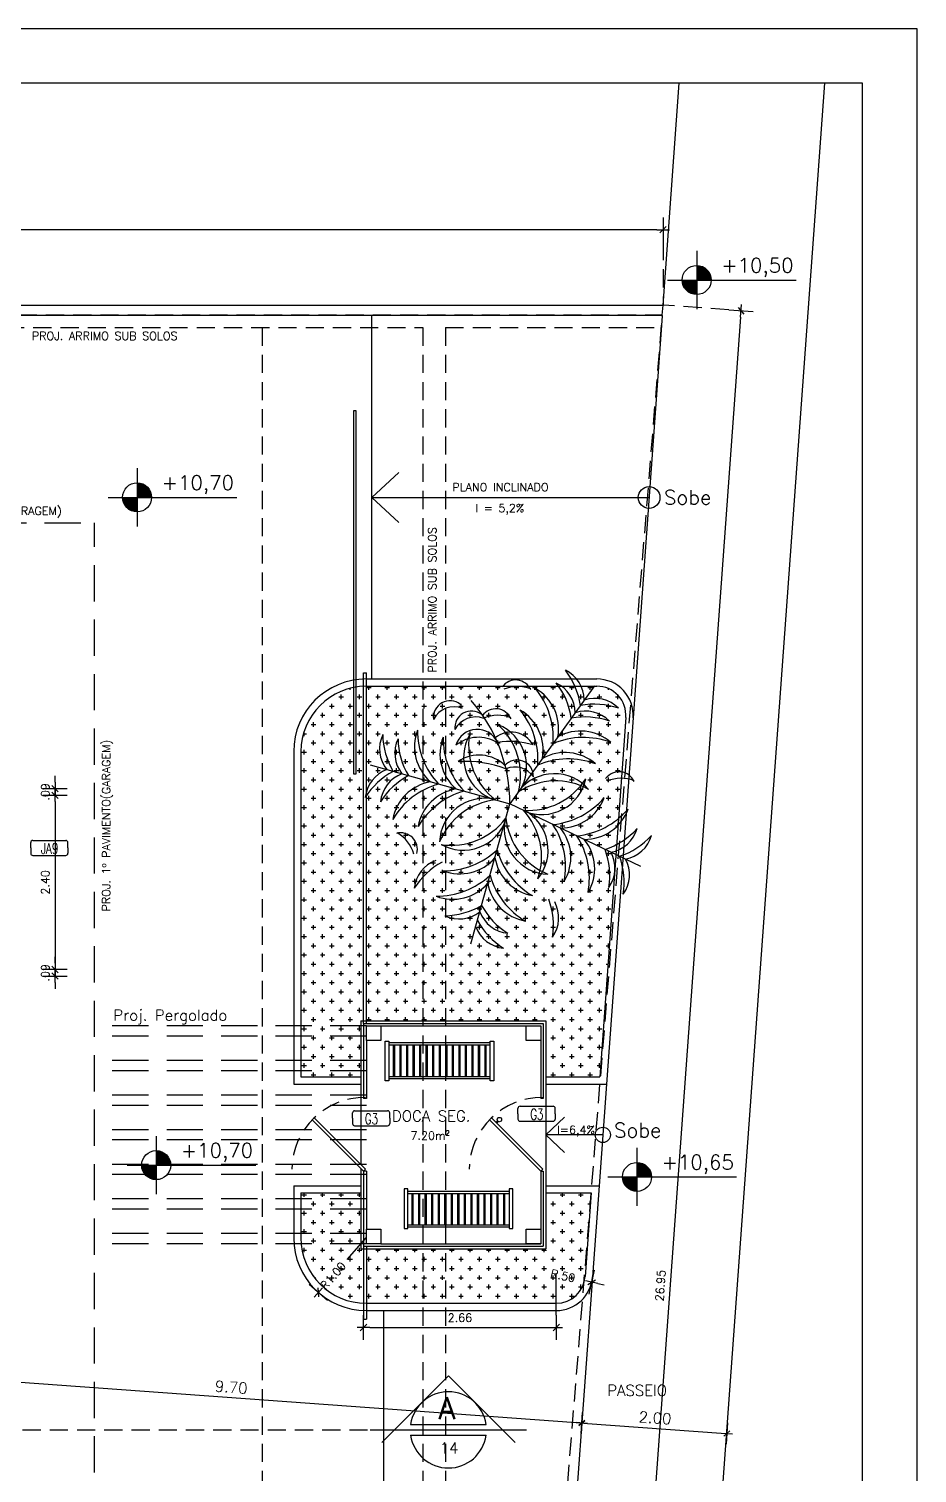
# Model space of a CAD drawing. Header units: millimetres. Extents: x 963.8 to 1035.8, y -131.7 to -87.
# Drawn here: x 1023.53 to 1035.76, y -106.95 to -87.06 of the extents above; entities that cross this region are included whole.
import ezdxf
from ezdxf.enums import TextEntityAlignment as Align

# ---------------------------------------------------------------- set-up
doc = ezdxf.new("R2010")
doc.units = ezdxf.units.MM
doc.linetypes.add('DASHED2', pattern=[0.375, 0.25, -0.125])
doc.linetypes.add('HIDDEN', pattern=[0.375, 0.25, -0.125])
for name, color, linetype in [('CERCADURA', 5, 'Continuous'), ('COTA', 11, 'Continuous'), ('ESQUADRIA', 2, 'Continuous'), ('ESQUADRIA CT', 2, 'Continuous'), ('IND', 1, 'Continuous'), ('IND CORTE', 3, 'Continuous'), ('IND NIVEL', 1, 'Continuous'), ('INDICACOES', 2, 'Continuous'), ('LINHA', 1, 'Continuous'), ('MOBILIA 1', 4, 'Continuous'), ('MOBILIA 2', 11, 'Continuous'), ('PAREDE', 7, 'Continuous'), ('PAREDE 2', 3, 'Continuous'), ('PILAR', 21, 'Continuous'), ('PISO', 1, 'Continuous'), ('PROJECAO', 1, 'DASHED2'), ('TEXTO 1', 3, 'Continuous'), ('TEXTO 2', 2, 'Continuous'), ('VERDE CT', 72, 'Continuous'), ('VERDE PL', 74, 'Continuous')]:
    doc.layers.add(name, color=color, linetype=linetype)
doc.styles.add('ROMANS', font='romans.shx')
doc.dimstyles.new('Copy of TICK75', dxfattribs={"dimtxt": 0.1125, "dimasz": 0.08800000000000001, "dimexe": 0.18, "dimexo": 0.0625, "dimgap": 0.07900000000000001, "dimtad": 1, "dimrnd": 0.005, "dimzin": 4, "dimdsep": 46, "dimtxsty": 'ROMANS', "dimblk1": 'TICK', "dimblk2": 'TICK', "dimsah": 1, "dimcen": 0.09, "dimse1": 1, "dimse2": 1, "dimclrd": 256, "dimclrt": 2, "dimaunit": 1, "dimadec": 0, "dimazin": 0, "dimtfac": 1, "dimtix": 1, "dimtmove": 2, "dimatfit": 3, "dimldrblk": 'TICK', "dimfxl": 1, "dimtolj": 1, "dimtzin": 0, "dimlwd": -1, "dimarcsym": 0})
doc.dimstyles.new('TICK100', dxfattribs={"dimtxt": 0.15, "dimasz": 0.077, "dimexe": 0.18, "dimexo": 0.06, "dimgap": 0.068, "dimtad": 1, "dimrnd": 0.005, "dimzin": 4, "dimdsep": 46, "dimtxsty": 'ROMANS', "dimblk1": 'TICK', "dimblk2": 'TICK', "dimsah": 1, "dimcen": 0.09, "dimse1": 1, "dimse2": 1, "dimclrt": 2, "dimaunit": 1, "dimadec": 0, "dimazin": 0, "dimtfac": 1, "dimtix": 1, "dimtmove": 2, "dimatfit": 3, "dimldrblk": 'TICK', "dimfxl": 1, "dimtolj": 1, "dimtzin": 0, "dimarcsym": 0})

# ---------------------------------------------------------------- blocks, each defined once
blk = doc.blocks.new('IND ESQUADRIAS')
for p, q in [((-0.2265853104265716, 0.2060025103278349), (0.2265853104265716, 0.2060025103278349)), ((-0.2563558479264429, 0.1030012551640027), (-0.2563558479264429, 0.1762319728281909)), ((-0.2563558479264429, 0.1030012551640027), (-0.2563558479264429, 0.02977053749978609)), ((-0.2265853104265716, 1.13686837721616e-13), (0.2265853104265716, -1.4210854715202e-13)), ((0.2563558479265566, 0.1030012551640027), (0.2563558479265566, 0.1762319728281909)), ((0.2563558479265566, 0.1030012551640027), (0.2563558479265566, 0.02977053749978609))]:
    blk.add_line(p, q)
for centre, start, end in [((-0.2265853104265716, 0.1762319728281909), 90.00000000002606, 180), ((0.2265853104265716, 0.1762319728281909), 0, 89.99999999997395), ((-0.2265853104265716, 0.02977053749978609), 180, 269.9999999999739), ((0.2265853104265716, 0.02977053749978609), 270.000000000026, 0)]:
    blk.add_arc(centre, 0.02977053750000018, start, end)
at = {"linetype": 'ByBlock', "style": 'ROMANS', "width": 0.7}
blk.add_attdef('P01', text='', height=0.15, dxfattribs=at).set_placement((0.004060482612999294, -0.02483593413271024), align=Align.BOTTOM_CENTER)
blk = doc.blocks.new('IND NÍVEL')
at = {"layer": 'IND'}
for p, q in [((0, 0.003999999999997783), (0, -0.003999999999997783)), ((-0.003999999999905413, 0), (0.01371109537376469, 0))]:
    blk.add_line(p, q, dxfattribs=at)
blk.add_circle((0, 0), 0.002, dxfattribs=at)
for points in [[(0.0001006992938528128, 0.001997463304356017), (0, 0), (0, 0.002000000000002444), (0, 0)], [(0.0001880341042124201, 0.001991141174194411), (0, 0), (0.0001006992938528128, 0.001997463304356017), (0, 0)], [(0.0003000596784659137, 0.001977362938191618), (0, 0), (0.0001880341042124201, 0.001991141174194411), (0, 0)], [(-0.001999999999952706, -7.105427357601002e-15), (0, 0), (-0.001913138941290526, -0.0005830089119811532), (0, 0)], [(-0.001913138941290526, -0.0005830089119811532), (0, 0), (-0.001694043915904331, -0.001063115803134451), (0, 0)], [(-0.001694043915904331, -0.001063115803134451), (0, 0), (-0.001388999061418872, -0.001438986312301438), (0, 0)], [(-0.001388999061418872, -0.001438986312301438), (0, 0), (-0.001146908882674325, -0.001638474905078624), (0, 0)], [(-0.001146908882674325, -0.001638474905078624), (0, 0), (-0.0008994846402856638, -0.001786316708262348), (0, 0)], [(-0.0008994846402856638, -0.001786316708262348), (0, 0), (-0.0006948571481188992, -0.001875412899572382), (0, 0)], [(-0.0006948571481188992, -0.001875412899572382), (0, 0), (-0.0004543213194665441, -0.001947714593761418), (0, 0)], [(-0.0004543213194665441, -0.001947714593761418), (0, 0), (-0.0003000596784659137, -0.001977362938191618), (0, 0)], [(-0.0003000596784659137, -0.001977362938191618), (0, 0), (-0.0001880341042124201, -0.001991141174194411), (0, 0)], [(-0.0001880341042124201, -0.001991141174194411), (0, 0), (-0.0001006992933980655, -0.001997463304356017), (0, 0)], [(-0.0001006992933980655, -0.001997463304356017), (0, 0), (0, -0.002000000000002444), (0, 0)], [(0.0004543213194665441, 0.001947714593761418), (0, 0), (0.0003000596784659137, 0.001977362938191618), (0, 0)], [(0.0006948571481188992, 0.001875412899572382), (0, 0), (0.0004543213194665441, 0.001947714593761418), (0, 0)], [(0.0008994846402856638, 0.001786316708262348), (0, 0), (0.0006948571481188992, 0.001875412899572382), (0, 0)], [(0.001146908882674325, 0.001638474905078624), (0, 0), (0.0008994846402856638, 0.001786316708262348), (0, 0)], [(0.001388999061418872, 0.001438986312301438), (0, 0), (0.001146908882674325, 0.001638474905078624), (0, 0)], [(0.001694043915904331, 0.001063115803134451), (0, 0), (0.001388999061418872, 0.001438986312301438), (0, 0)], [(0.001913138941290526, 0.0005830089119811532), (0, 0), (0.001694043915904331, 0.001063115803134451), (0, 0)], [(0.001999999999952706, 7.105427357601002e-15), (0, 0), (0.001913138941290526, 0.0005830089119811532), (0, 0)]]:
    blk.add_solid(points, dxfattribs=at)
at = {"layer": 'IND', "color": 3, "style": 'ROMANS'}
blk.add_attdef('+0,00', (0.003401044765723782, 0.001029426192253879), '', height=0.002, dxfattribs=at)
blk = doc.blocks.new('TICK')
at = {"layer": 'COTA'}
for p, q in [((-1, 0), (1, 0)), ((0, 1.907592907288972), (0, -1.907600000000002))]:
    blk.add_line(p, q, dxfattribs=at)
at = {"layer": 'COTA', "color": 2}
blk.add_line((0.5, 0.5), (-0.5, -0.5), dxfattribs=at)
blk = doc.blocks.new('*D62')
at = {"layer": 'COTA'}
blk.add_line((1028.222534529937, -104.9489065307858), (1030.700254241043, -104.9489065307858), dxfattribs=at)
at = {"layer": 'Defpoints', "color": 0}
for p in [(1030.788254241043, -104.9489065307858), (1028.134534529937, -105.9481600414109), (1030.788254241043, -105.9489065307858)]:
    blk.add_point(p, dxfattribs=at)
at = {"layer": 'COTA', "xscale": 0.08800000000000001, "yscale": 0.08800000000000001, "zscale": 0.08800000000000001, "rotation": 180}
blk.add_blockref('TICK', (1028.134534529937, -104.9489065307858), dxfattribs=at)
at = {"layer": 'COTA', "xscale": 0.08800000000000001, "yscale": 0.08800000000000001, "zscale": 0.08800000000000001}
blk.add_blockref('TICK', (1030.788254241043, -104.9489065307858), dxfattribs=at)
at = {"layer": 'COTA', "color": 2, "insert": (1029.46139438549, -104.8136565307858), "char_height": 0.1125, "attachment_point": 5, "style": 'ROMANS'}
blk.add_mtext('\\A1;2.66', dxfattribs=at)
blk = doc.blocks.new('*D135')
at = {"layer": 'COTA'}
blk.add_line((1031.362064506672, -104.3435155763486), (1031.447940872957, -104.3627314477513), dxfattribs=at)
at = {"layer": 'Defpoints', "color": 0}
for p in [(1030.788254241043, -104.2151186174303), (1031.276188140388, -104.3242997049459)]:
    blk.add_point(p, dxfattribs=at)
at = {"layer": 'COTA', "xscale": 0.08800000000000001, "yscale": 0.08800000000000001, "zscale": 0.08800000000000001, "rotation": 167.3871461497897}
blk.add_blockref('TICK', (1031.276188140388, -104.3242997049459), dxfattribs=at)
at = {"layer": 'COTA', "color": 2, "insert": (1030.880670408957, -104.2357978482244), "char_height": 0.1125, "attachment_point": 5, "rotation": 347.38714614978977, "style": 'ROMANS'}
blk.add_mtext('\\A1;R.50', dxfattribs=at)
blk = doc.blocks.new('*D134')
at = {"layer": 'COTA'}
blk.add_line((1027.91066177448, -104.0139187037354), (1028.173166401538, -103.7151186174303), dxfattribs=at)
at = {"layer": 'Defpoints', "color": 0}
for p in [(1028.173166401538, -103.7151186174303), (1027.513161417025, -104.4663798372584)]:
    blk.add_point(p, dxfattribs=at)
at = {"layer": 'COTA', "xscale": 0.08800000000000001, "yscale": 0.08800000000000001, "zscale": 0.08800000000000001, "rotation": 228.6997470599028}
blk.add_blockref('TICK', (1027.513161417025, -104.4663798372584), dxfattribs=at)
at = {"layer": 'COTA', "color": 2, "insert": (1027.71532387067, -104.2362651940466), "char_height": 0.1125, "attachment_point": 5, "rotation": 48.69974705990285, "style": 'ROMANS'}
blk.add_mtext('\\A1;R1.00', dxfattribs=at)
blk = doc.blocks.new('IND CORTE')
at = {"layer": 'IND CORTE', "color": 2}
for p, q in [((-0.01223641295382549, -0.002336918017165956), (0, 0.009899494936629338)), ((0.01223641295382549, -0.002336918017165956), (0, 0.009899494936629338)), ((-0.006928203230472718, 0.0009999999999976694), (0.006928203230017971, 0.0009999999999976694)), ((-0.006928203230472718, -0.001000000000002998), (0.006928203230017971, -0.001000000000002998))]:
    blk.add_line(p, q, dxfattribs=at)
at = {"layer": 'IND CORTE', "color": 7}
blk.add_line((-0.0143468238998139, 0), (0.0143468238998139, 1.77635683940025e-15), dxfattribs=at)
at = {"layer": 'IND CORTE', "color": 2}
for start, end in [(8.213210701578635, 171.7867892984214), (188.2132107015786, 351.786789298451)]:
    blk.add_arc((0, 0), 0.006999999999999998, start, end, dxfattribs=at)
at = {"layer": 'IND CORTE', "color": 7, "style": 'ROMANS'}
blk.add_attdef('A', text='', height=0.004, dxfattribs=at).set_placement((-0.0002638541395754146, 0.003983850563503921), align=Align.MIDDLE)
at = {"layer": 'IND CORTE', "style": 'ROMANS'}
blk.add_attdef('00/00', text='', height=0.002, dxfattribs=at).set_placement((0.0001095410193556745, -0.003320245139761369), align=Align.MIDDLE)
blk = doc.blocks.new('*D120')
at = {"layer": 'COTA'}
for p, q in [((1023.888626574424, -99.92876456618126), (1023.888626574424, -99.84076456618126)), ((1023.888626574424, -100.0167645661813), (1023.888626574424, -100.1067645661813)), ((1023.888626574424, -100.1947645661813), (1023.888626574424, -100.2827645661813))]:
    blk.add_line(p, q, dxfattribs=at)
at = {"layer": 'Defpoints', "color": 0}
for p in [(1023.393166401526, -100.0167645661813), (1023.483166401526, -100.1067645661813), (1023.888626574424, -100.1067645661813)]:
    blk.add_point(p, dxfattribs=at)
at = {"layer": 'COTA', "xscale": 0.08800000000000001, "yscale": 0.08800000000000001, "zscale": 0.08800000000000001}
for p, rotation in [((1023.888626574424, -100.0167645661813), 270), ((1023.888626574424, -100.1067645661813), 90)]:
    blk.add_blockref('TICK', p, dxfattribs=dict(at, rotation=rotation))
at = {"layer": 'COTA', "color": 2, "insert": (1023.753376574424, -100.0617645661813), "char_height": 0.1125, "attachment_point": 5, "rotation": 90, "style": 'ROMANS'}
blk.add_mtext('\\A1;.09', dxfattribs=at)
blk = doc.blocks.new('*D119')
at = {"layer": 'COTA'}
blk.add_line((1023.888626574424, -97.70476456618121), (1023.888626574424, -99.92876456618126), dxfattribs=at)
at = {"layer": 'Defpoints', "color": 0}
for p in [(1023.253166401526, -97.61676456618122), (1023.393166401526, -100.0167645661813), (1023.888626574424, -100.0167645661813)]:
    blk.add_point(p, dxfattribs=at)
at = {"layer": 'COTA', "xscale": 0.08800000000000001, "yscale": 0.08800000000000001, "zscale": 0.08800000000000001}
for p, rotation in [((1023.888626574424, -97.61676456618122), 90), ((1023.888626574424, -100.0167645661813), 270)]:
    blk.add_blockref('TICK', p, dxfattribs=dict(at, rotation=rotation))
at = {"layer": 'COTA', "color": 2, "insert": (1023.753376574424, -98.81676456618123), "char_height": 0.1125, "attachment_point": 5, "rotation": 90, "style": 'ROMANS'}
blk.add_mtext('\\A1;2.40', dxfattribs=at)
blk = doc.blocks.new('*D118')
at = {"layer": 'COTA'}
for p, q in [((1023.888626574424, -97.4387645661813), (1023.888626574424, -97.35076456618131)), ((1023.888626574424, -97.5267645661813), (1023.888626574424, -97.61676456618122)), ((1023.888626574424, -97.70476456618121), (1023.888626574424, -97.7927645661812))]:
    blk.add_line(p, q, dxfattribs=at)
at = {"layer": 'Defpoints', "color": 0}
for p in [(1023.253166401526, -97.5267645661813), (1023.253166401526, -97.61676456618122), (1023.888626574424, -97.61676456618122)]:
    blk.add_point(p, dxfattribs=at)
at = {"layer": 'COTA', "xscale": 0.08800000000000001, "yscale": 0.08800000000000001, "zscale": 0.08800000000000001}
for p, rotation in [((1023.888626574424, -97.5267645661813), 270), ((1023.888626574424, -97.61676456618122), 90)]:
    blk.add_blockref('TICK', p, dxfattribs=dict(at, rotation=rotation))
at = {"layer": 'COTA', "color": 2, "insert": (1023.753376574424, -97.57176456618126), "char_height": 0.1125, "attachment_point": 5, "rotation": 90, "style": 'ROMANS'}
blk.add_mtext('\\A1;.09', dxfattribs=at)
blk = doc.blocks.new('*D55')
at = {"layer": 'COTA', "color": 0, "lineweight": -2}
blk.add_line((1031.217631413905, -106.26999738209), (1033.058788473287, -106.403626281157), dxfattribs=at)
at = {"layer": 'Defpoints', "color": 0}
for p in [(1031.22426780988, -105.1148531851747), (1033.219020853631, -105.2596298905561), (1033.135586465471, -106.4092001843142)]:
    blk.add_point(p, dxfattribs=at)
at = {"layer": 'COTA', "color": 0, "lineweight": -2, "xscale": 0.077, "yscale": 0.077, "zscale": 0.077}
for p, rotation in [((1031.14083342172, -106.2644234789328), 175.8488220947912), ((1033.135586465471, -106.4092001843142), 355.8488220947913)]:
    blk.add_blockref('TICK', p, dxfattribs=dict(at, rotation=rotation))
at = {"layer": 'COTA', "color": 2, "insert": (1032.148561478031, -106.1941869889948), "char_height": 0.15, "attachment_point": 5, "rotation": 355.8488220947912, "style": 'ROMANS'}
blk.add_mtext('\\A1;2.00', dxfattribs=at)
blk = doc.blocks.new('ARBUSTO PL3')
at = {"layer": 'VERDE CT'}
for p in [(-0.4073850827223567, 0.2871245589964673), (0.4117669616285156, 0.2871245589141509), (-0.2845972786857942, -0.4092396814001589), (0.3557443300051943, -0.3532170497768376)]:
    blk.add_line(p, (0.0021909394119177, 0.0003363408164354), dxfattribs=at)
for centre, radius, start, end in [((-0.09300323523584099, 0.3501779024192047), 0.0570069581103452, 32.05774517751076, 167.8532526094817), ((0.1434604051243298, 0.34209288053653), 0.0575199664874456, 4.742002631902338, 123.7475284924324), ((-0.2491591427682067, 0.2898898623772474), 0.1154047050699515, 135.3756725120831, 198.7100302590646), ((-0.0847887902595659, 0.2890531475824929), 0.2597574039127744, 161.6206437287933, 190.9237185790841), ((-0.093479624521919, 0.3042596903540087), 0.08004373110491901, 50.18449070549332, 133.6539629962757), ((-0.0353934749636977, 0.2925681421470614), 0.0570069581103452, 32.05774517751076, 167.8532526094817), ((-0.5069183930568358, 0.1808493348888227), 0.5401640986343956, 340.4772105697523, 21.65850140955024), ((0.1205616475342168, 0.2548356160902152), 0.1250768517105466, 49.61802148745193, 93.21064148410632), ((0.0888557566393189, 0.288832643420573), 0.2597574039127744, 349.0762814209158, 18.37935627120671), ((0.2532261091479597, 0.289669358215324), 0.1154047050699515, 341.2899697409353, 44.62432748791685), ((-0.2045138457881563, 0.2586288888440684), 0.1154047050699515, 135.3756725120831, 198.7100302590646), ((-0.0401434932795155, 0.2577921740493174), 0.2597574039127744, 161.6206437287933, 190.9237185790841), ((-0.0912345581315606, 0.2422380445717707), 0.1598380086826924, 139.6062853110746, 209.7510939708702), ((0.0387610553044908, 0.254014763574709), 0.2679474959606237, 159.9634319681553, 203.6288054538419), ((-0.0358698641674664, 0.246649929999549), 0.08004373110491901, 50.18449070549332, 133.6539629962757), ((0.0459669646384526, 0.2711885601382633), 0.0575199664874456, 4.742002631902338, 123.7475284924324), ((0.0230682068836927, 0.1839312956919485), 0.1250768517105466, 49.61802148745193, 93.21064148410632), ((-0.034379176480698, 0.254014763574709), 0.2679474959606237, 336.371194546158, 20.03656803184487), ((0.0956164370376769, 0.2422380444894507), 0.1598380086826924, 330.2489060291298, 40.39371468892531), ((0.2088957246942726, 0.2586288887617485), 0.1154047050699515, 341.2899697409353, 44.62432748791685), ((0.0445253721856176, 0.2577921739669975), 0.2597574039127744, 349.0762814209158, 18.37935627120671), ((-0.355867159198425, 0.1374950213972568), 0.1154047050699515, 91.28996974093504, 154.6243274879166), ((-0.0167317349506675, 0.1900706060905293), 0.1598380086826924, 139.6062853110746, 209.7510939708702), ((0.1132638785677074, 0.201847325175784), 0.2679474959606237, 159.9634319681553, 203.6288054538419), ((-0.0441089770685608, 0.2078540277595167), 0.0765703621473515, 3.874418701455583, 143.9762644791898), ((-0.0651566551971996, 0.1348113988558488), 0.124951845192461, 38.75363556740096, 109.0970476132448), ((0.0524295872162668, 0.1536236953966146), 0.1558132994469489, 131.365422991438, 231.5740615487346), ((0.1572289415471317, 0.1592148563134899), 0.2357261270456761, 151.8122114626894, 213.3335393568929), ((-0.1528470626410154, 0.1592148562311735), 0.2357261270456761, 326.6664606431073, 28.18778853731057), ((-0.0480477083101647, 0.1536236953142946), 0.1558132994469489, 308.4259384512653, 48.63457700856202), ((-0.1088819997439145, 0.201847325175784), 0.2679474959606237, 336.371194546158, 20.03656803184487), ((0.0211136137744603, 0.1900706060905293), 0.1598380086826924, 330.2489060291298, 40.39371468892531), ((0.3599341255781638, 0.1372745172353369), 0.1154047050699515, 25.37567251208337, 88.71003025906496), ((-0.2988629329885839, -0.0166764127212744), 0.2597574039127744, 99.076281420916, 128.3793562712068), ((-0.3112218622183605, 0.1062340478640777), 0.1154047050699515, 91.28996974093504, 154.6243274879166), ((-0.2542176359262243, -0.0479373861721335), 0.2597574039127744, 99.076281420916, 128.3793562712068), ((-0.0851363303735724, 0.0720693767516387), 0.1295146794314253, 26.44767172997056, 104.3672288479793), ((0.0590216866414011, 0.1502396971884856), 0.086909954954043, 9.986538139119041, 109.4033874630822), ((-0.0073144698727674, -0.0332305585801223), 0.2500027958671817, 52.57586696543067, 80.8941657849367), ((0.2585995148323263, -0.0479373862544499), 0.2597574039127744, 51.62064372879316, 80.92371857908401), ((0.3156037411244767, 0.1062340477817614), 0.1154047050699515, 25.37567251208337, 88.71003025906496), ((0.3029298993683369, -0.016896916718558), 0.2597574039127744, 51.62064372879316, 80.92371857908401), ((-0.2570757086364637, 0.0053923361151291), 0.1598380086826924, 80.24890602912984, 150.3937146889253), ((-0.2397825750823586, -0.2066810837789674), 0.4223717560477616, 50.40074005163095, 73.1390389575014), ((0.26145758754258, 0.0053923360328092), 0.1598380086826924, 29.60628531107472, 99.75109397087016), ((-0.2236810862941922, -0.1207914578134606), 0.2679474959606237, 86.3711945461583, 130.036568031845), ((-0.1825728853732613, -0.0467751024484322), 0.1598380086826924, 80.24890602912984, 150.3937146889253), ((0.0569999894108406, 0.0816523610976177), 0.056279160345553, 339.2257495074277, 120.1278829095669), ((0.0344350972580259, 0.0409253028534771), 0.0780000291754034, 15.43977427428508, 93.66942618099837), ((0.1869547642793634, -0.0467751023661123), 0.1598380086826924, 29.60628531107472, 99.75109397087016), ((0.2280629651179851, -0.1207914578134606), 0.2679474959606237, 49.96343196815496, 93.62880545384171), ((-0.1491782629486664, -0.172958896294702), 0.2679474959606237, 86.3711945461583, 130.036568031845), ((-0.1246694270098487, -0.09929990875032499), 0.1558132994469489, 58.42593845126595, 158.6345770085622), ((0.129051305915965, -0.099299908832645), 0.1558132994469489, 21.36542299143779, 121.574061548734), ((0.153560141937092, -0.172958896294702), 0.2679474959606237, 49.96343196815496, 93.62880545384171), ((-0.4047659449415164, -0.0225738945459035), 0.0575199664874456, 326.2524715075679, 85.25799736809768), ((-0.4920232094701476, -0.0454726522183329), 0.1250768517105466, 356.7893585158939, 40.38197851254776), ((-0.0940799094906027, -0.1996913783936129), 0.2357261270456761, 76.66646064310682, 138.1877885373106), ((0.0984617883143955, -0.1996913783936129), 0.2357261270456761, 41.81221146268937, 103.3335393568932), ((-0.1566875760028381, 0.1553743428693579), 0.2357261270456761, 241.8122114626895, 303.3335393568933), ((-0.1510964151682828, 0.050574988456173), 0.1558132994469489, 221.3654229914377, 321.5740615487342), ((0.1018271889786604, -0.1265240257699496), 0.1558132994469489, 148.4259384512658, 248.6345770085625), ((0.2022186586219448, -0.0959345080860565), 0.2357261270456761, 166.6664606431067, 228.1877885373103), ((-0.1780806517532483, -0.1292063864577599), 0.2357261270456761, 321.8122114626897, 23.33353935689304), ((-0.0739025401584286, -0.1418983848622055), 0.1558132994469489, 301.3654229914375, 41.57406154873427), ((0.1317336666860882, 0.1806079319815765), 0.2357261270456761, 246.6664606431067, 308.1877885373105), ((0.1444256650905373, 0.0764298203867639), 0.1558132994469489, 228.4259384512655, 328.6345770085624), ((0.3738994463775356, -0.0744700018238724), 0.0575199664874456, 4.742002631902338, 123.7475284924324), ((0.3510006887874226, -0.1617272662701872), 0.1250768517105466, 49.61802148745193, 93.21064148410632), ((-0.3006261793232738, -0.2135934953838259), 0.1154047050699515, 91.28996974093504, 154.6243274879166), ((0.1813529057185548, 0.1447138475878269), 0.2679474959606237, 256.371194546158, 300.0365680318448), ((0.1923286028744258, 0.0146481537385448), 0.1598380086826924, 250.24890602913, 320.3937146889253), ((-0.2436219530311234, -0.3677649294200371), 0.2597574039127744, 99.076281420916, 128.3793562712068), ((-0.1993200449474557, 0.1114092799722464), 0.2679474959606237, 249.9634319681551, 293.6288054538422), ((-0.1875433258621939, -0.0185863335461285), 0.1598380086826924, 229.6062853110751, 299.7510939708698), ((0.1754861765230373, -0.1510328617087602), 0.2679474959606237, 176.3711945461581, 220.0365680318449), ((-0.142186567359488, -0.1788256254902159), 0.2679474959606237, 329.9634319681552, 13.62880545384206), ((-0.012120873510213, -0.1898013226460975), 0.1598380086826924, 309.6062853110751, 19.75109397086988), ((0.0493023825944476, -0.1844274840510351), 0.1598380086826924, 170.2489060291299, 240.393714688925), ((-0.0778743900972359, -0.2431378027524644), 0.2679474959606237, 329.9634319681552, 13.62880545384206), ((0.2456650829807927, 0.0804016703255783), 0.2679474959606237, 256.371194546158, 300.0365680318448), ((0.2566407801366779, -0.0496640235237038), 0.1598380086826924, 250.24890602913, 320.3937146889253), ((-0.2514874833463807, 0.0369064567090369), 0.2679474959606237, 249.9634319681551, 293.6288054538422), ((-0.2397107643434424, -0.0930891568916579), 0.1598380086826924, 229.6062853110751, 299.7510939708698), ((-0.0028650558044774, -0.2589303073142446), 0.1598380086826924, 170.2489060291299, 240.393714688925), ((0.1233187380417888, -0.2255356848896532), 0.2679474959606237, 176.3711945461581, 220.0365680318449), ((0.0521913037520392, -0.2541134999083461), 0.1598380086826924, 309.6062853110751, 19.75109397086988), ((0.2630867370932748, 0.0033517994902432), 0.2597574039127744, 269.0762814209155, 298.3793562712069), ((0.2924533525254134, -0.1583761039967264), 0.1154047050699515, 261.2899697409351, 324.6243274879167), ((-0.2552648937386692, -0.0419980919572858), 0.2597574039127744, 251.6206437287931, 280.923718579084), ((-0.2561016085334131, -0.2063684444659302), 0.1154047050699515, 225.3756725120835, 288.7100302590648), ((0.0504646664004724, -0.2560722346863109), 0.2597574039127744, 189.0762814209158, 218.3793562712071), ((-0.0008245193442207, -0.2605594569472593), 0.2597574039127744, 331.6206437287933, 0.9237185790842308), ((0.1609033842250653, -0.289926072297078), 0.1154047050699515, 305.3756725120835, 8.710030259064675), ((0.0381196918934563, -0.2995036681849363), 0.2597574039127744, 331.6206437287933, 0.9237185790842308), ((0.3020309483309518, -0.0355924117474338), 0.2597574039127744, 269.0762814209155, 298.3793562712069), ((0.3313975638453996, -0.1973203153167198), 0.1154047050699515, 261.2899697409351, 324.6243274879167), ((0.0198639349383711, -0.2997746082127719), 0.2597574039127744, 189.0762814209158, 218.3793562712071), ((-0.1037067675534331, -0.3130764608961414), 0.1154047050699515, 181.2899697409352, 244.6243274879163), ((0.1998475955450516, -0.3288702836170714), 0.1154047050699515, 305.3756725120835, 8.710030259064675), ((-0.1343074990978295, -0.3567788345049188), 0.1154047050699515, 181.2899697409352, 244.6243274879163), ((-0.2406391879640495, -0.3575403102603616), 0.2597574039127744, 331.6206437287933, 0.9237185790842308), ((-0.0789112843947635, -0.3869069256101802), 0.1154047050699515, 305.3756725120835, 8.710030259064675)]:
    blk.add_arc(centre, radius, start, end, dxfattribs=at)
blk = doc.blocks.new('*D29')
at = {"layer": 'COTA', "color": 0, "lineweight": -2}
blk.add_line((1021.541991598531, -105.567751427728), (1031.064035429534, -106.2588495757755), dxfattribs=at)
at = {"layer": 'Defpoints', "color": 0}
for p in [(1021.493166401526, -105.1767645661807), (1031.168806216899, -105.8790105205427), (1031.140833421719, -106.2644234789327)]:
    blk.add_point(p, dxfattribs=at)
at = {"layer": 'COTA', "color": 0, "lineweight": -2, "xscale": 0.077, "yscale": 0.077, "zscale": 0.077}
for p, rotation in [((1021.465193606346, -105.5621775245708), 175.8488220947964), ((1031.140833421719, -106.2644234789327), 355.8488220947965)]:
    blk.add_blockref('TICK', p, dxfattribs=dict(at, rotation=rotation))
at = {"layer": 'COTA', "color": 2, "insert": (1026.313365048467, -105.7706756591231), "char_height": 0.15, "attachment_point": 5, "rotation": 355.84882209479645, "style": 'ROMANS'}
blk.add_mtext('\\A1;9.70', dxfattribs=at)
blk = doc.blocks.new('P100')
at = {"layer": 'ESQUADRIA CT'}
for p, q in [((-0.7344716156122786, 0.6794745755120744), (-0.7069730955622617, 0.7069730955621338)), ((-0.02749852005013054, -0.02749852005007369), (-0.7344716156122786, 0.6794745755120744)), ((-0.7069730955622617, 0.7069730955621338), (0, 0)), ((0, 0), (-0.02749852005013054, -0.02749852005007369))]:
    blk.add_line(p, q, dxfattribs=at)
at = {"layer": 'ESQUADRIA CT', "color": 1, "linetype": 'HIDDEN'}
blk.add_arc((-0.01374926002506527, -0.01374926002502264), 1, 89.21220060659739, 179.2122006065925, dxfattribs=at)
blk = doc.blocks.new('CADEIRA TRAMONTINA')
at = {"layer": 'MOBILIA 1', "color": 11}
for p, q in [((-0.6374999999998181, -0.0300000000000011), (-0.6374999999998181, -0.4650000000000034)), ((-0.6224999999997181, -0.0300000000000011), (-0.6224999999997181, -0.4650000000000034)), ((-0.5474999999996726, -0.0300000000000011), (-0.5474999999996726, -0.4650000000000034)), ((-0.5324999999995726, -0.0300000000000011), (-0.5324999999995726, -0.4650000000000034)), ((-0.4574999999992997, -0.0300000000000011), (-0.4574999999992997, -0.4650000000000034)), ((-0.4424999999991997, -0.0300000000000011), (-0.4424999999991997, -0.4650000000000034)), ((-0.3674999999991542, -0.0300000000000011), (-0.3674999999991542, -0.4650000000000034)), ((-0.3524999999990541, -0.0300000000000011), (-0.3524999999990541, -0.4650000000000034)), ((-0.2774999999990086, -0.0300000000000011), (-0.2774999999990086, -0.4650000000000034)), ((-0.2624999999989086, -0.0300000000000011), (-0.2624999999989086, -0.4650000000000034)), ((-0.1874999999986357, -0.0300000000000011), (-0.1874999999986357, -0.4650000000000034)), ((-0.1724999999985357, -0.0300000000000011), (-0.1724999999985357, -0.4650000000000034)), ((-0.0974999999982629, -0.0300000000000011), (-0.0974999999982629, -0.4650000000000034)), ((-0.0824999999981628, -0.0300000000000011), (-0.0824999999981628, -0.4650000000000034)), ((-0.0074999999981173, -0.0300000000000011), (-0.0074999999981173, -0.4650000000000034)), ((0.0075000000019827, -0.0300000000000011), (0.0075000000019827, -0.4650000000000034)), ((0.0825000000020282, -0.0300000000000011), (0.0825000000020282, -0.4650000000000034)), ((0.0975000000021282, -0.0300000000000011), (0.0975000000021282, -0.4650000000000034)), ((0.1725000000024011, -0.0300000000000011), (0.1725000000024011, -0.4650000000000034)), ((0.1875000000025011, -0.0300000000000011), (0.1875000000025011, -0.4650000000000034)), ((0.2625000000025466, -0.0300000000000011), (0.2625000000025466, -0.4650000000000034)), ((0.2775000000026466, -0.0300000000000011), (0.2775000000026466, -0.4650000000000034)), ((0.3525000000026921, -0.0300000000000011), (0.3525000000026921, -0.4650000000000034)), ((0.3675000000027921, -0.0300000000000011), (0.3675000000027921, -0.4650000000000034)), ((0.442500000003065, -0.0300000000000011), (0.442500000003065, -0.4650000000000034)), ((0.4575000000031651, -0.0300000000000011), (0.4575000000031651, -0.4650000000000034)), ((0.5325000000032106, -0.0300000000000011), (0.5325000000032106, -0.4650000000000034)), ((0.5475000000033106, -0.0300000000000011), (0.5475000000033106, -0.4650000000000034)), ((0.6225000000033561, -0.0300000000000011), (0.6225000000033561, -0.4650000000000034)), ((0.6375000000034561, -0.0300000000000011), (0.6375000000034561, -0.4650000000000034)), ((-0.6974999999993088, -0.4650000000000034), (0.6974999999998946, -0.4650000000000034))]:
    blk.add_line(p, q, dxfattribs=at)
at = {"layer": 'MOBILIA 1', "color": 1}
for points in [[(-0.6974999999993088, -0.5249999999993821), (-0.7474999999994907, -0.5249999999993821), (-0.7474999999994907, 0.020000000000634), (-0.6974999999993088, 0.020000000000634)], [(-0.6974999999993088, -0.4950000000000045), (0.6974999999998948, -0.4950000000000045), (0.6974999999998948, 0), (-0.6974999999993088, 0)], [(0.7475000000000767, -0.5250000000000057), (0.6974999999998948, -0.5250000000000057), (0.6974999999998948, 0.0200000000000103), (0.7475000000000767, 0.0200000000000103)]]:
    blk.add_lwpolyline(points, close=True, dxfattribs=at)
at = {"layer": 'MOBILIA 1', "color": 2}
blk.add_lwpolyline([(-0.6974999999993088, -0.0300000000000011), (0.6974999999998948, -0.0300000000000011), (0.6974999999998948, 1e-16), (-0.6974999999993088, 0)], close=True, dxfattribs=at)
blk = doc.blocks.new('*D24')
at = {"layer": 'COTA'}
blk.add_line((1032.170495896275, -89.82742277090915), (968.7773810180072, -89.82742277090915), dxfattribs=at)
at = {"layer": 'Defpoints', "color": 0}
for p in [(968.6893810180072, -89.82742277090915), (968.6893810180072, -90.8651186174352), (1032.258495896275, -90.8651186174277)]:
    blk.add_point(p, dxfattribs=at)
at = {"layer": 'COTA', "xscale": 0.08800000000000001, "yscale": 0.08800000000000001, "zscale": 0.08800000000000001, "rotation": 180}
blk.add_blockref('TICK', (968.6893810180072, -89.82742277090915), dxfattribs=at)
at = {"layer": 'COTA', "xscale": 0.08800000000000001, "yscale": 0.08800000000000001, "zscale": 0.08800000000000001}
blk.add_blockref('TICK', (1032.258495896275, -89.82742277090915), dxfattribs=at)
at = {"layer": 'COTA', "color": 2, "insert": (1000.473938457141, -89.66270848519487), "char_height": 0.1125, "attachment_point": 5, "style": 'ROMANS'}
blk.add_mtext('\\A1;63.57(TERRENO)', dxfattribs=at)
blk = doc.blocks.new('*D23')
at = {"layer": 'COTA'}
blk.add_line((1033.325317925295, -91.03077871235746), (1031.387330611409, -117.7326302494553), dxfattribs=at)
at = {"layer": 'Defpoints', "color": 0}
for p in [(1032.258495896275, -90.8651186174277), (1030.307768232316, -117.7425084223762), (1031.380960436372, -117.8203993833806)]:
    blk.add_point(p, dxfattribs=at)
at = {"layer": 'COTA', "xscale": 0.08800000000000001, "yscale": 0.08800000000000001, "zscale": 0.08800000000000001}
for p, rotation in [((1033.331688100332, -90.94300957843214), 85.8488220947913), ((1031.380960436372, -117.8203993833806), 265.8488220947913)]:
    blk.add_blockref('TICK', p, dxfattribs=dict(at, rotation=rotation))
at = {"layer": 'COTA', "color": 2, "insert": (1032.221429093768, -104.3719139562049), "char_height": 0.1125, "attachment_point": 5, "rotation": 85.8488220947913, "style": 'ROMANS'}
blk.add_mtext('\\A1;26.95', dxfattribs=at)

msp = doc.modelspace()

# ---------------------------------------------------------------- hatches: boundary and pattern name
at = {"layer": 'VERDE PL'}
h = msp.add_hatch(dxfattribs=at)
h.set_pattern_fill('CROSS', color=256, scale=0.02, style=0)
h.set_pattern_definition([(0, (177.1479691019609, 37.34267682255881), (0.127, 0.127), [0.0635, -0.1905]), (90, (177.1797191019609, 37.31092682255881), (-0.127, 0.127), [0.0635, -0.1905])])
h.paths.add_polyline_path([(1031.707145003981, -97.08026813484895), (1031.746061313211, -96.54407395850325, 0.4355969505111877), (1031.347110704463, -96.1151186174273), (1028.173166401538, -96.11511861742733, 0.4142135623730951), (1027.273166401538, -97.01511861742733), (1027.273166401538, -101.4951186174287), (1028.099534529937, -101.4951186174287), (1028.099534529937, -100.7251186174286), (1030.644534529937, -100.7251186174288), (1030.644534529937, -101.4951186174287), (1031.386720623822, -101.4951186174287)])
h.paths.add_polyline_path([(1031.27059460545, -103.0951186174287), (1030.644534529937, -103.0951186174287), (1030.644534529937, -103.8651186174287), (1028.099534529937, -103.8651186174287), (1028.099534529937, -103.0951186174287), (1027.273166401538, -103.0951186174287), (1027.273166401538, -103.7151186174303, 0.4142135623730951), (1028.173166401538, -104.6151186174303), (1030.788254241043, -104.6151186174303, 0.3931486823537809), (1031.187204849795, -104.2440739585065)])

# ---------------------------------------------------------------- linework, layer by layer
at = {"layer": 'CERCADURA', "color": 11}
for p, q in [((1035.755804737159, -87.0599610198104), (963.7558047371567, -87.0599610198104)), ((1035.755804737159, -131.6099610198115), (1035.755804737159, -87.0599610198104))]:
    msp.add_line(p, q, dxfattribs=at)
at = {"layer": 'CERCADURA', "color": 5}
for p, q in [((1035.00580473716, -87.80996101981077), (965.6308047371549, -87.80996101981077)), ((1035.00580473716, -130.8599610198121), (1035.00580473716, -87.80996101981077))]:
    msp.add_line(p, q, dxfattribs=at)
at = {"layer": 'COTA'}
msp.add_line((1030.788254241043, -104.7810383549443), (1030.788254241043, -104.2151186174303), dxfattribs=at)
at = {"layer": 'ESQUADRIA'}
for p, q in [((1028.134534529937, -100.7601186174287), (1028.134534529937, -95.92991093227963)), ((1028.174534529937, -100.7601186174287), (1028.174534529937, -95.92991093227965)), ((1028.134534529937, -100.7601186174287), (1030.609534529937, -100.7601186174287)), ((1028.134534529937, -100.7601186174287), (1028.134534529937, -101.7951186174286)), ((1028.369971131283, -100.7951186174286), (1030.574534529937, -100.7951186174286)), ((1030.574534529937, -100.7951186174286), (1030.574534529937, -101.7951186174287)), ((1030.609534529937, -100.7601186174287), (1030.609534529937, -101.7951186174287)), ((1028.174534529937, -100.9951186174287), (1028.174534529937, -101.7951186174286)), ((1028.174534529937, -101.7951186174286), (1028.134534529937, -101.7951186174286)), ((1030.609534529937, -101.7951186174287), (1030.574534529937, -101.7951186174287)), ((1028.174534529937, -102.7951186174286), (1028.134534529937, -102.7951186174286)), ((1028.134534529937, -102.7951186174286), (1028.134534529937, -103.8301186174286)), ((1028.174534529937, -102.7951186174286), (1028.174534529937, -103.5951186174287)), ((1030.574534529937, -102.7951186174288), (1030.609534529937, -102.7951186174288)), ((1030.574534529937, -102.7951186174288), (1030.574534529937, -103.7951186174286)), ((1030.609534529937, -102.7951186174288), (1030.609534529937, -103.8301186174286)), ((1028.134534529937, -103.8301186174286), (1028.134534529937, -104.8354937091429)), ((1028.134534529937, -103.8301186174286), (1030.609534529937, -103.8301186174286)), ((1028.174534529937, -103.8301186174286), (1028.174534529937, -104.8354937091429)), ((1028.374534529937, -103.7951186174286), (1030.574534529937, -103.7951186174286)), ((1028.134534529937, -104.8354937091429), (1028.174534529937, -104.8354937091429))]:
    msp.add_line(p, q, dxfattribs=at)
at = {"layer": 'ESQUADRIA', "color": 1}
for p, q in [((1031.746061313215, -96.54407395850342), (1031.386720623822, -101.4951186174287)), ((1031.845798965403, -96.55131279377247), (1031.479725785561, -101.5951186174287)), ((1027.173166401538, -97.01511861742733), (1027.173166401538, -101.5951186174287)), ((1027.273166401538, -97.01511861742733), (1027.273166401538, -101.4951186174287)), ((1027.173166401538, -101.5951186174287), (1028.099534529937, -101.5951186174287)), ((1027.273166401538, -101.4951186174287), (1028.099534529937, -101.4951186174287)), ((1030.644534529937, -101.4951186174287), (1031.386720623822, -101.4951186174287)), ((1030.644534529937, -101.5951186174287), (1031.479725785561, -101.5951186174287)), ((1027.173166401538, -102.9951186174286), (1028.099534529937, -102.9951186174286)), ((1027.173166401538, -102.9951186174286), (1027.173166401538, -103.7151186174304)), ((1030.644534529937, -102.9951186174287), (1031.378115519485, -102.9951186174287)), ((1031.378115519485, -102.9951186174287), (1031.286942501983, -104.2513127937755)), ((1027.273166401538, -103.0951186174287), (1028.099534529937, -103.0951186174287)), ((1027.273166401538, -103.0951186174287), (1027.273166401538, -103.7151186174303)), ((1030.644534529937, -103.0951186174287), (1031.27059460545, -103.0951186174287)), ((1031.27059460545, -103.0951186174287), (1031.187204849795, -104.2440739585064))]:
    msp.add_line(p, q, dxfattribs=at)
at = {"layer": 'ESQUADRIA'}
msp.add_lwpolyline([(1027.994635631212, -92.31960315404308), (1027.994635631212, -97.31960315404308), (1028.034635631212, -97.31960315404308), (1028.034635631212, -92.31960315404308)], close=True, dxfattribs=at)
at = {"layer": 'ESQUADRIA', "color": 1}
for centre, radius, start, end in [((1031.347110704463, -96.5151186174273), 0.5, 355.8488220948345, 90.0000000000004), ((1031.347110704463, -96.5151186174273), 0.4, 355.8488220948345, 90.0000000000004), ((1030.788254241043, -104.2151186174303), 0.4, 270, 355.8488220948244), ((1030.788254241043, -104.2151186174303), 0.5, 270, 355.8488220948244)]:
    msp.add_arc(centre, radius, start, end, dxfattribs=at)
at = {"layer": 'LINHA', "color": 3}
for p, q in [((1028.250886025478, -93.51511861742762), (1028.619568103519, -93.17011230073763)), ((1028.250886025478, -93.51511861742762), (1028.619568103519, -93.86012493411761)), ((1030.644534529937, -102.2951186174288), (1030.902674645347, -102.0535555588696)), ((1030.644534529937, -102.2951186174288), (1030.902674645347, -102.536681675988))]:
    msp.add_line(p, q, dxfattribs=at)
at = {"layer": 'LINHA'}
for p, q in [((1028.250886025478, -93.51511861742762), (1032.066162178343, -93.51511861742762)), ((1029.980851765033, -102.0995211529157), (1029.957392935278, -102.1229799826701)), ((1029.991664117951, -102.1099220034326), (1029.967999536996, -102.1335865843879)), ((1031.428920652523, -102.2951186174286), (1030.644534529937, -102.2951186174286))]:
    msp.add_line(p, q, dxfattribs=at)
at = {"layer": 'LINHA', "color": 3}
for centre, radius in [((1032.066162178343, -93.51511861742762), 0.15), ((1031.428920652523, -102.2951186174286), 0.105)]:
    msp.add_circle(centre, radius, dxfattribs=at)
at = {"layer": 'PAREDE'}
for p, q in [((1021.493166401512, -90.86511861742801), (1032.258495896275, -90.86511861742801)), ((1032.247609082051, -91.00477763595319), (1032.258495896275, -90.8651186174277)), ((1021.493166401518, -91.00477763595319), (1032.247609082051, -91.00477763595319)), ((1028.134534529937, -95.92991093227965), (1028.174534529937, -95.92991093227965))]:
    msp.add_line(p, q, dxfattribs=at)
at = {"layer": 'PAREDE 2'}
msp.add_circle((1030.006395060848, -102.0837877477254), 0.03, dxfattribs=at)
at = {"layer": 'PILAR'}
for points in [[(1028.174534529937, -100.7951186174286), (1028.374534529937, -100.7951186174286), (1028.374534529937, -100.9951186174287), (1028.174534529937, -100.9951186174287)], [(1030.374534529937, -100.7951186174286), (1030.574534529937, -100.7951186174286), (1030.574534529937, -100.9951186174287), (1030.374534529937, -100.9951186174287)], [(1028.174534529937, -103.5951186174285), (1028.374534529937, -103.5951186174285), (1028.374534529937, -103.7951186174286), (1028.174534529937, -103.7951186174286)], [(1030.374534529937, -103.5951186174285), (1030.574534529937, -103.5951186174285), (1030.574534529937, -103.7951186174286), (1030.374534529937, -103.7951186174286)]]:
    msp.add_lwpolyline(points, close=True, dxfattribs=at)
at = {"layer": 'PISO'}
for p, q in [((1031.759292788884, -125.3719607557441), (1034.485496208571, -87.80996101981077)), ((1032.258495896275, -90.8651186174277), (1032.480235450847, -87.80996101981077)), ((1028.250886025478, -96.01511861742733), (1028.250886025478, -91.01511861742787)), ((1032.24760908205, -91.01511861742779), (1031.845798965403, -96.55131279377238)), ((1028.173166401538, -96.01511861742733), (1031.347110704463, -96.01511861742733)), ((1028.173166401538, -96.11511861742733), (1031.347110704463, -96.11511861742733)), ((1028.099534529937, -100.7251186174286), (1028.099534529937, -102.705121577328)), ((1028.099534529937, -100.7251186174286), (1030.644534529937, -100.7251186174286)), ((1030.644534529937, -100.7251186174288), (1030.644534529937, -103.8651186174287)), ((1031.479725785561, -101.5951186174287), (1031.378115519485, -102.9951186174287)), ((1028.099534529937, -102.7601186174281), (1028.099534529937, -103.8651186174287)), ((1028.099534529937, -103.8651186174287), (1030.644534529937, -103.8651186174287)), ((1031.286942501983, -104.2513127937756), (1030.828943928321, -110.5616791362897)), ((1028.173166401538, -104.6151186174303), (1030.788254241043, -104.6151186174303)), ((1028.173166401538, -104.7151186174303), (1030.788254241043, -104.7151186174303)), ((1028.409218777864, -104.7151186174303), (1028.409218777864, -110.0254849599435))]:
    msp.add_line(p, q, dxfattribs=at)
for centre, radius, start, end in [((1028.173166401538, -97.01511861742733), 1, 90, 180), ((1028.173166401538, -97.01511861742733), 0.9, 90, 180), ((1028.173166401538, -103.7151186174303), 1, 180, 270), ((1028.173166401538, -103.7151186174303), 0.9, 180, 270)]:
    msp.add_arc(centre, radius, start, end, dxfattribs=at)
at = {"layer": 'PROJECAO', "color": 11}
for p, q in [((1032.258495896275, -89.99529157090913), (1032.258495896271, -90.8651186174277)), ((1033.164260322977, -90.93085787771375), (1032.258495896275, -90.86511861742804))]:
    msp.add_line(p, q, dxfattribs=at)
at = {"layer": 'PROJECAO'}
for p, q in [((1017.213166401522, -91.17511861741801), (1028.953166401522, -91.17511861741801)), ((1026.738166401522, -91.17511861741801), (1026.738166401522, -117.6068138081787)), ((1028.953166401522, -91.17511861741801), (1028.953166401524, -117.4984241126458)), ((1029.263166401522, -91.17511861741801), (1032.235996480214, -91.17511861741801)), ((1029.263166401522, -91.17511861741801), (1029.263166401524, -117.4832544487112))]:
    msp.add_line(p, q, dxfattribs=at)
at = {"layer": 'PROJECAO', "color": 11, "ltscale": 2}
for p, q in [((1021.493166401521, -93.86511861742818), (1024.433166401524, -93.86511861742818)), ((1024.433166401525, -115.1967645661807), (1024.433166401525, -93.86511861742792)), ((1028.174534529937, -100.7951186174286), (1024.433166401525, -100.7951186174286)), ((1028.174534529937, -100.9351186174286), (1024.433166401525, -100.9351186174286)), ((1028.174534529937, -101.2717786174286), (1024.433166401525, -101.2717786174286)), ((1028.174534529937, -101.4117786174286), (1024.433166401525, -101.4117786174286)), ((1028.174534529937, -101.7484386174286), (1024.433166401525, -101.7484386174286)), ((1028.174534529937, -101.8884386174286), (1024.433166401525, -101.8884386174286)), ((1028.174534529937, -102.2250986174286), (1024.433166401525, -102.2250986174286)), ((1028.174534529937, -102.3650986174286), (1024.433166401525, -102.3650986174286)), ((1028.174534529937, -102.7017986174286), (1024.433166401525, -102.7017986174286)), ((1028.174534529937, -102.8417986174286), (1024.433166401525, -102.8417986174286)), ((1028.174534529937, -103.1784586174286), (1024.433166401525, -103.1784586174286)), ((1028.174534529937, -103.3184586174286), (1024.433166401525, -103.3184586174286)), ((1028.174534529937, -103.6551186174286), (1024.433166401525, -103.6551186174286)), ((1028.174534529937, -103.7951186174286), (1024.433166401525, -103.7951186174286))]:
    msp.add_line(p, q, dxfattribs=at)
at = {"layer": 'PROJECAO', "color": 3}
msp.add_line((969.4406444215892, -106.3588005688124), (1028.227016695691, -106.3588005688124), dxfattribs=at)
at = {"layer": 'PROJECAO', "flags": 128}
msp.add_lwpolyline([(968.9869729554354, -91.01511861742955), (979.9978533825273, -120.5469263708209), (1030.060339534238, -118.0350710273425), (1032.248617659912, -91.00265937304108)], close=True, dxfattribs=at)

# ---------------------------------------------------------------- block references
at = {"layer": 'ESQUADRIA'}
for p in [(1028.162033049987, -102.7676200973784), (1030.602033049987, -102.7676200973787)]:
    msp.add_blockref('P100', p, dxfattribs=at)
at = {"layer": 'IND NIVEL', "xscale": 100, "yscale": 100, "zscale": 100}
for p, values in [((1032.721324560063, -90.51951277185412), {'+0,00': '+10,50'}), ((1025.017172168202, -93.5132481466419), {'+0,00': '+10,70'}), ((1025.280476784294, -102.7119817726546), {'+0,00': '+10,70'}), ((1031.899066969121, -102.8747763525341), {'+0,00': '+10,65'})]:
    msp.add_blockref('IND NÍVEL', p, dxfattribs=at).add_auto_attribs(values)
at = {"layer": 'INDICACOES'}
for p, values in [((1023.808699214568, -98.4454620064854), {'P01': 'JA9'}), ((1028.239221402152, -102.1696944292699), {'P01': 'G3'}), ((1030.516771566085, -102.1078482534081), {'P01': 'G3'})]:
    msp.add_blockref('IND ESQUADRIAS', p, dxfattribs=at).add_auto_attribs(values)
at = {"layer": 'INDICACOES', "xscale": 75, "yscale": 75, "zscale": 75}
msp.add_blockref('IND CORTE', (1029.303028488177, -106.3588005688125), dxfattribs=at).add_auto_attribs({'A': 'A', '00/00': '14'})
at = {"layer": 'MOBILIA 2'}
msp.add_blockref('CADEIRA TRAMONTINA', (1029.182215924228, -101.0250700810881), dxfattribs=at)
at = {"layer": 'MOBILIA 2', "xscale": -1, "rotation": 180}
msp.add_blockref('CADEIRA TRAMONTINA', (1029.442654637146, -103.5657592232564), dxfattribs=at)
at = {"layer": 'VERDE PL', "color": 11, "xscale": 4, "yscale": 4, "zscale": 4, "rotation": 19.42923886434941}
msp.add_blockref('ARBUSTO PL3', (1030.142666392974, -97.74039085794107), dxfattribs=at)

# ---------------------------------------------------------------- texts
at = {"layer": 'TEXTO 1', "style": 'ROMANS'}
for s, height, p in [('Sobe', 0.2, (1032.27055009586, -93.61350101281923)), ('DOCA SEG.', 0.15, (1028.52625799098, -102.1094532666336)), ('Sobe', 0.2, (1031.583200789169, -102.331310296615)), ('PASSEIO', 0.15, (1031.490345760828, -105.8905689847015))]:
    msp.add_text(s, height=height, dxfattribs=at).set_placement(p)
at = {"layer": 'TEXTO 2', "style": 'ROMANS'}
for s, height, p in [('PROJ. ARRIMO SUB SOLOS', 0.1125, (1023.568162471398, -91.34588616591367)), ('PLANO INCLINADO ', 0.1125, (1029.357398450617, -93.42973283302385)), ('PROJ. 1º PAVIMENTO(GARAGEM)', 0.1125, (1021.612514840362, -93.75616302896637)), ('I = 5,2%', 0.1125, (1029.673160423458, -93.71774232527864)), ('Proj. Pergolado', 0.15, (1024.690704093902, -100.7207101212066)), ('7.20m²', 0.1125, (1028.781871552913, -102.3612599703256)), ('I=6,4%', 0.1125, (1030.79936730912, -102.2813731239229))]:
    msp.add_text(s, height=height, dxfattribs=at).set_placement(p)
for s, p in [('PROJ. ARRIMO SUB SOLOS', (1029.137376500654, -95.92845778194607)), ('PROJ. 1º PAVIMENTO(GARAGEM)', (1024.647642732315, -99.21901418844783))]:
    msp.add_text(s, height=0.1125, rotation=90, dxfattribs=at).set_placement(p)

# ---------------------------------------------------------------- dimensions: what is measured, and where the dimension line sits
at = {"layer": 'COTA'}
dim = msp.add_linear_dim(base=(968.6893810180072, -89.82742277090915), p1=(1032.258495896275, -90.8651186174277), p2=(968.6893810180072, -90.8651186174352), text='63.57(TERRENO)', dimstyle='Copy of TICK75', dxfattribs=at)
dim.commit()
dim.dimension.update_dxf_attribs({"geometry": '*D24', "text_midpoint": (1000.473938457141, -89.66270848519487)})
for p1, p2, distance, dimstyle, picture, middle in [((1032.258495896275, -90.8651186174277), (1030.307768232316, -117.7425084223762), 1.076015106145358, 'Copy of TICK75', '*D23', (1032.221429093768, -104.3719139562049)), ((1021.493166401526, -105.1767645661807), (1031.168806216899, -105.8790105205427), -0.38642674048919684, 'TICK100', '*D29', (1026.313365048467, -105.7706756591231)), ((1031.22426780988, -105.1148531851747), (1033.219020853631, -105.2596298905561), -1.1525940991601156, 'TICK100', '*D55', (1032.148561478031, -106.1941869889948))]:
    dim = msp.add_aligned_dim(p1=p1, p2=p2, distance=distance, dimstyle=dimstyle, dxfattribs=at)
    dim.commit()
    dim.dimension.update_dxf_attribs({"geometry": picture, "text_midpoint": middle})
for base, p1, p2, picture, middle in [((1023.888626574424, -97.61676456618122), (1023.253166401526, -97.5267645661813), (1023.253166401526, -97.61676456618122), '*D118', (1023.753376574424, -97.57176456618126)), ((1023.888626574424, -100.0167645661813), (1023.253166401526, -97.61676456618122), (1023.393166401526, -100.0167645661813), '*D119', (1023.753376574424, -98.81676456618123)), ((1023.888626574424, -100.1067645661813), (1023.393166401526, -100.0167645661813), (1023.483166401526, -100.1067645661813), '*D120', (1023.753376574424, -100.0617645661813))]:
    dim = msp.add_linear_dim(base=base, p1=p1, p2=p2, angle=90, dimstyle='Copy of TICK75', dxfattribs=at)
    dim.commit()
    dim.dimension.update_dxf_attribs({"geometry": picture, "text_midpoint": middle})
for center, mpoint, picture, middle in [((1028.173166401538, -103.7151186174303), (1027.513161417025, -104.4663798372584), '*D134', (1027.71532387067, -104.2362651940466)), ((1030.788254241043, -104.2151186174303), (1031.276188140388, -104.3242997049459), '*D135', (1030.880670408957, -104.2357978482244))]:
    dim = msp.add_radius_dim(center=center, mpoint=mpoint, dimstyle='Copy of TICK75', dxfattribs=at)
    dim.commit()
    dim.dimension.update_dxf_attribs({"geometry": picture, "text_midpoint": middle, "dimtype": 132})
dim = msp.add_linear_dim(base=(1030.788254241043, -104.9489065307858), p1=(1028.134534529937, -105.9481600414109), p2=(1030.788254241043, -105.9489065307858), dimstyle='Copy of TICK75', dxfattribs=at)
dim.commit()
dim.dimension.update_dxf_attribs({"geometry": '*D62', "text_midpoint": (1029.46139438549, -104.8136565307858)})

doc.saveas('drawing.dxf')
